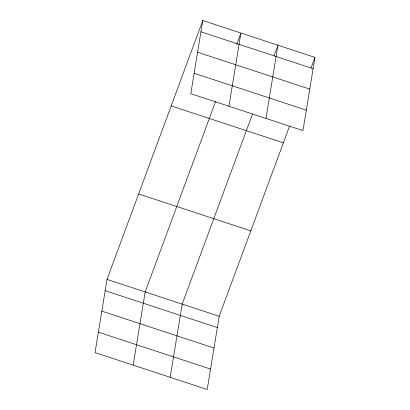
<?xml version="1.0" encoding="UTF-8"?>
<svg xmlns="http://www.w3.org/2000/svg" width="410" height="410" viewBox="0 0 410 410"><rect width="100%" height="100%" fill="white"/><g stroke="black" fill="none" stroke-linecap="round" stroke-linejoin="round"><path stroke-width="0.61" d="M202.786 20.5L190.799 93.706L302.975 130.6L314.962 57.395L202.786 20.5L107.025 279.4L95.038 352.605L207.214 389.5L219.201 316.294L289.506 126.218M133.178 365.146L145.166 291.94L215.691 101.275M170.196 377.323L182.183 304.117L252.488 114.047M228.939 106.251L240.926 33.046L236.754 44.316M265.957 118.428L277.944 45.223L273.993 55.898M311.011 68.075L314.962 57.395M200.936 31.795L313.112 68.695M197.589 52.229L309.765 89.124M194.145 73.277L306.316 110.172M171.185 105.934L283.361 142.834M138.626 193.961L250.802 230.856M107.025 279.4L219.201 316.294M105.175 290.695L217.351 327.59M101.834 311.123L214.005 348.023M98.385 332.172L210.561 369.072"/></g></svg>
